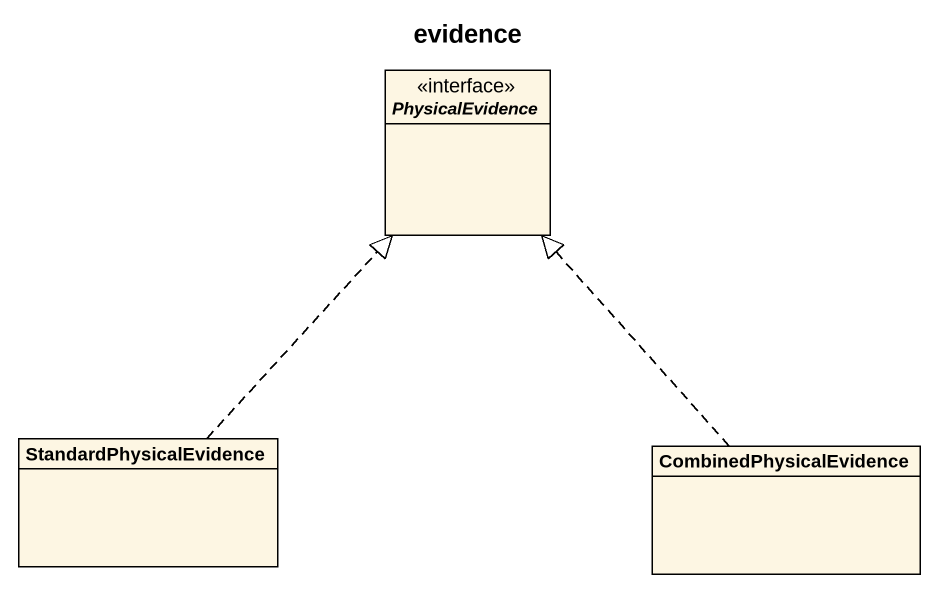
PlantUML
@startuml
title evidence
hide circle
hide empty members
interface PhysicalEvidence
class StandardPhysicalEvidence
class CombinedPhysicalEvidence
StandardPhysicalEvidence .up.|> PhysicalEvidence
CombinedPhysicalEvidence .up.|> PhysicalEvidence
@enduml
